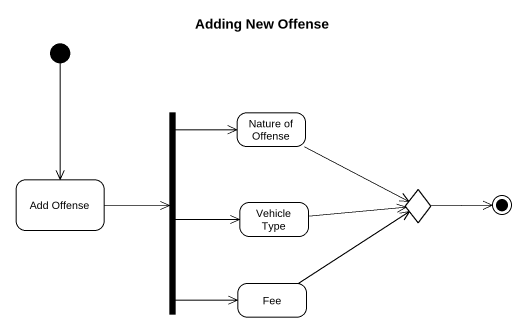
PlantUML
@startuml
title Adding New Offense
hide empty description
state fork1 <<fork>>
state "Nature of Offense" as Nature_of_Offense
state "Add Offense" as Add_Offense
state "Vehicle Type" as Vehicle_Type
state choice1 <<choice>>
state Fee
[*] --> Add_Offense
fork1 -up-> Nature_of_Offense
fork1 -right-> Vehicle_Type
fork1 --> Fee
Nature_of_Offense -right-> choice1
Add_Offense -right-> fork1
Vehicle_Type -right-> choice1
Fee -up-> choice1
choice1 -right-> [*]
@enduml
